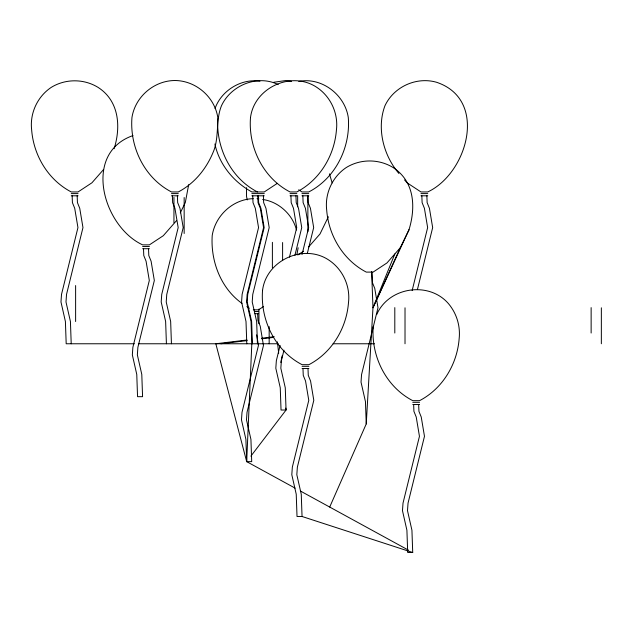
<?xml version="1.0" encoding="UTF-8"?>
<svg xmlns="http://www.w3.org/2000/svg" width="633" height="633" viewBox="0 0 633 633"><rect width="100%" height="100%" fill="white"/><g stroke="black" fill="none" stroke-linecap="round" stroke-linejoin="round"><path stroke-width="0.95" d="M246.546 187.637L246.498 196.167L247.202 199.933M373.225 326.296C370.875 356.015 385.893 386.787 412.763 400.665L419.56 400.665C442.586 388.654 457.192 364.268 459.162 338.623C460.476 326.201 456.781 313.802 448.876 304.133C429.53 280.854 388.781 286.709 376.754 314.482M295.113 488.13L246.688 461.639L251.815 343.766L251.032 321.517L246.601 301.965L247.139 294.4L263.573 227.595L260.337 208.304L258.042 202.631L257.773 195.803M329.706 507.057L366.246 423.92L372.979 307.749L371.626 271.573M114.13 148.708C121.053 126.671 119.154 100.884 98.044 87.37C83.873 78.634 65.436 78.634 51.257 87.37C37.387 96.612 29.672 113.362 31.65 129.907C33.62 155.552 48.227 179.946 71.252 191.949L78.049 191.949L91.935 182.795L103.274 169.858M188.666 184.701L185.311 202.56L180.294 212.878M296.924 254.363L298.159 247.78M408.981 229.803C415.897 207.189 414.702 181.56 393.077 167.523C378.898 158.788 360.47 158.788 346.291 167.523C332.42 176.765 324.705 193.516 326.683 210.061C328.654 235.705 343.26 260.1 366.285 272.103L373.082 272.103L386.969 262.94L400.198 247.851L408.981 229.803L372.979 307.749L394.842 253.96M280.823 362.495L282.128 355.849M289.447 257.18L296.727 227.595L293.49 208.304L291.196 202.631L290.919 195.803M294.938 255.273L301.743 227.595L298.515 208.304L296.22 202.631L295.943 195.803M302.076 254.316L308.651 227.595L305.415 208.304L303.12 202.631L302.851 195.803M280.11 345.396L276.352 360.66L275.814 368.232L280.253 387.776L281.036 410.026L286.053 410.026L285.269 387.776L280.838 368.232L281.376 360.66L283.956 350.168M307.337 253.366L313.675 227.595L310.439 208.304L308.144 202.631L307.875 195.803L307.875 231.765M412.146 290.587L427.639 227.595L424.411 208.304L422.116 202.631L421.839 195.803M417.4 289.629L432.663 227.595L429.427 208.304L427.133 202.631L426.864 195.803M215.038 108.496C221.313 90.654 241.141 78.302 259.949 81.19M372.979 307.749L400.198 247.851M328.377 216.771L320.013 233.965L308.667 246.894M250.866 456.164L286.053 410.026L285.807 408.087M176.528 220.608L163.298 235.705L149.412 244.86L142.615 244.86C103.187 226.677 82.045 153.328 132.97 135.573M277.341 183.333L264.277 191.949L251.863 191.949C233.656 182.059 219.192 164.406 214.904 144.007M297.795 254.98L303.516 251.206M263.455 306.594L258.549 309.822L253.303 309.822M273.733 82.266L285.926 80.518L291.544 81.325M298.8 81.459C321.691 76.791 344.985 94.808 348.292 117.58C350.65 147.307 335.632 178.079 308.762 191.949L301.965 191.949L298.697 189.797M253.279 198.659C232.968 199.166 215.347 215.56 212.221 235.452C210.488 261.057 220.743 288.205 241.956 303.357M246.965 340.008L215.821 343.766L246.688 461.639L251.712 461.639L250.929 439.389L246.49 419.837L247.028 412.273L263.47 345.468L260.234 326.177L257.94 320.504L257.663 313.675M261.564 338.244L274.224 336.709M220.838 343.766L247.123 340.594M261.722 338.829L273.401 337.421M71.252 193.603L78.049 193.603M171.488 193.603L178.284 193.603M251.863 193.603L264.277 193.603M290.033 193.603L296.83 193.603M301.965 193.603L308.762 193.603M420.953 193.603L427.75 193.603M71.252 195.803L78.049 195.803M171.488 195.803L178.284 195.803M251.863 195.803L264.277 195.803M290.033 195.803L296.83 195.803M301.965 195.803L308.762 195.803M420.953 195.803L427.75 195.803M142.615 246.514L149.412 246.514M142.615 248.714L149.412 248.714M254.972 311.476L258.549 311.476M254.972 313.675L258.549 313.675M134.37 343.766L66.188 343.766L65.405 321.517L60.974 301.965L61.512 294.4L77.946 227.595L74.71 208.304L72.415 202.631L72.146 195.803M138.318 343.766L278.124 343.766M333.093 343.766L374.491 343.766M302.083 366.325L308.888 366.325M302.083 368.525L308.888 368.525M412.763 402.319L419.56 402.319M412.763 404.519L419.56 404.519M418.674 404.519L418.943 411.347L421.238 417.012L424.474 436.311L408.04 503.116L407.502 510.681L411.933 530.232L412.716 552.482L302.044 516.488L297.019 516.488L296.236 494.238L291.805 474.695L292.343 467.122L308.777 400.325L305.541 381.026L303.247 375.353L302.978 368.525M412.716 552.482L407.699 552.482L406.908 530.232L402.477 510.681L403.015 503.116L419.45 436.311L416.221 417.012L413.919 411.347L413.65 404.519M257.03 198.659L258.905 198.928M262.655 199.466C278.52 201.658 292.668 214.421 296.466 230.001M278.235 84.624C257.678 74.314 230.903 85.17 221.471 105.766C215.718 119.819 219.113 135.248 214.183 149.649C207.458 167.413 195.288 183.072 178.284 191.949L171.488 191.949C144.609 178.079 129.591 147.307 131.949 117.58C135.122 96.873 153.93 80.62 174.882 80.518C195.842 80.62 214.642 96.873 217.815 117.58C215.758 147.307 230.523 178.079 257.481 191.949M300.303 490.971L408.396 550.117M246.854 306.594L249.307 308.208M398.877 173.45C383.543 155.504 376.421 128.357 384.943 105.766C393.789 86.784 416.403 76.466 436.541 82.266C488.565 99.634 467.447 173.339 427.75 191.949L420.953 191.949L407.074 182.795L404.55 179.914M329.453 173.846L332.159 182.937M256.666 334.857L258.446 345.468L242.012 412.273L241.474 419.837L245.905 439.389L246.688 461.639M278.678 353.151L277.389 341.836M371.959 272.166L372.473 282.785L374.768 288.458L377.996 307.749L361.562 374.554L361.024 382.118L365.463 401.67L366.246 423.92M307.994 368.525L308.271 375.353L310.566 381.026L313.802 400.325L297.368 467.122L296.822 474.695L301.261 494.238L302.044 516.488M263.391 195.803L263.66 202.631L265.955 208.304L269.191 227.595L252.757 294.4L252.219 301.965L256.65 321.517L257.433 343.766M258.367 195.803L258.644 202.631L260.938 208.304L264.167 227.595L247.732 294.4L247.194 301.965L251.633 321.517L252.417 343.766M252.749 195.803L253.018 202.631L255.313 208.304L258.549 227.595L242.115 294.4L241.577 301.965L246.008 321.517L246.791 343.766M177.39 195.803L177.667 202.631L179.962 208.304L183.198 227.595L166.764 294.4L166.226 301.965L170.657 321.517L171.44 343.766M172.374 195.803L172.643 202.631L174.937 208.304L178.174 227.595L161.739 294.4L161.201 301.965L165.632 321.517L166.416 343.766M148.526 248.714L148.802 255.542L151.097 261.215L154.333 280.506L137.891 347.311L137.353 354.876L141.792 374.427L142.575 396.677L137.551 396.677L136.768 374.427L132.337 354.876L132.875 347.311L149.309 280.506L146.073 261.215L143.778 255.542L143.501 248.714M77.163 195.803L77.44 202.631L79.734 208.304L82.97 227.595L66.528 294.4L65.99 301.965L70.429 321.517L71.213 343.766M601.35 307.804L601.35 343.766M591.135 307.614L591.135 333.021M405.017 307.804L405.017 343.766M394.802 307.614L394.802 333.021M297.652 195.613L297.652 206.801M282.603 242.534L282.603 260.598M272.388 242.336L272.388 267.751M269.167 326.636L269.167 343.766M258.952 309.039L258.952 323.613M184.163 197.528L184.163 233.49M173.948 197.377L173.948 222.745M75.62 285.554L75.62 321.517M250.502 117.58C248.144 147.307 263.162 178.079 290.033 191.949L296.83 191.949C319.855 179.946 334.469 155.552 336.44 129.907C338.41 113.362 330.703 96.612 316.824 87.37C291.702 70.469 254.26 87.56 250.502 117.58M262.553 290.31C260.195 320.029 275.213 350.801 302.083 364.679L308.888 364.679C331.914 352.668 346.52 328.282 348.49 302.637C350.468 286.084 342.754 269.334 328.875 260.1C303.761 243.191 266.311 260.282 262.553 290.31"/></g></svg>
